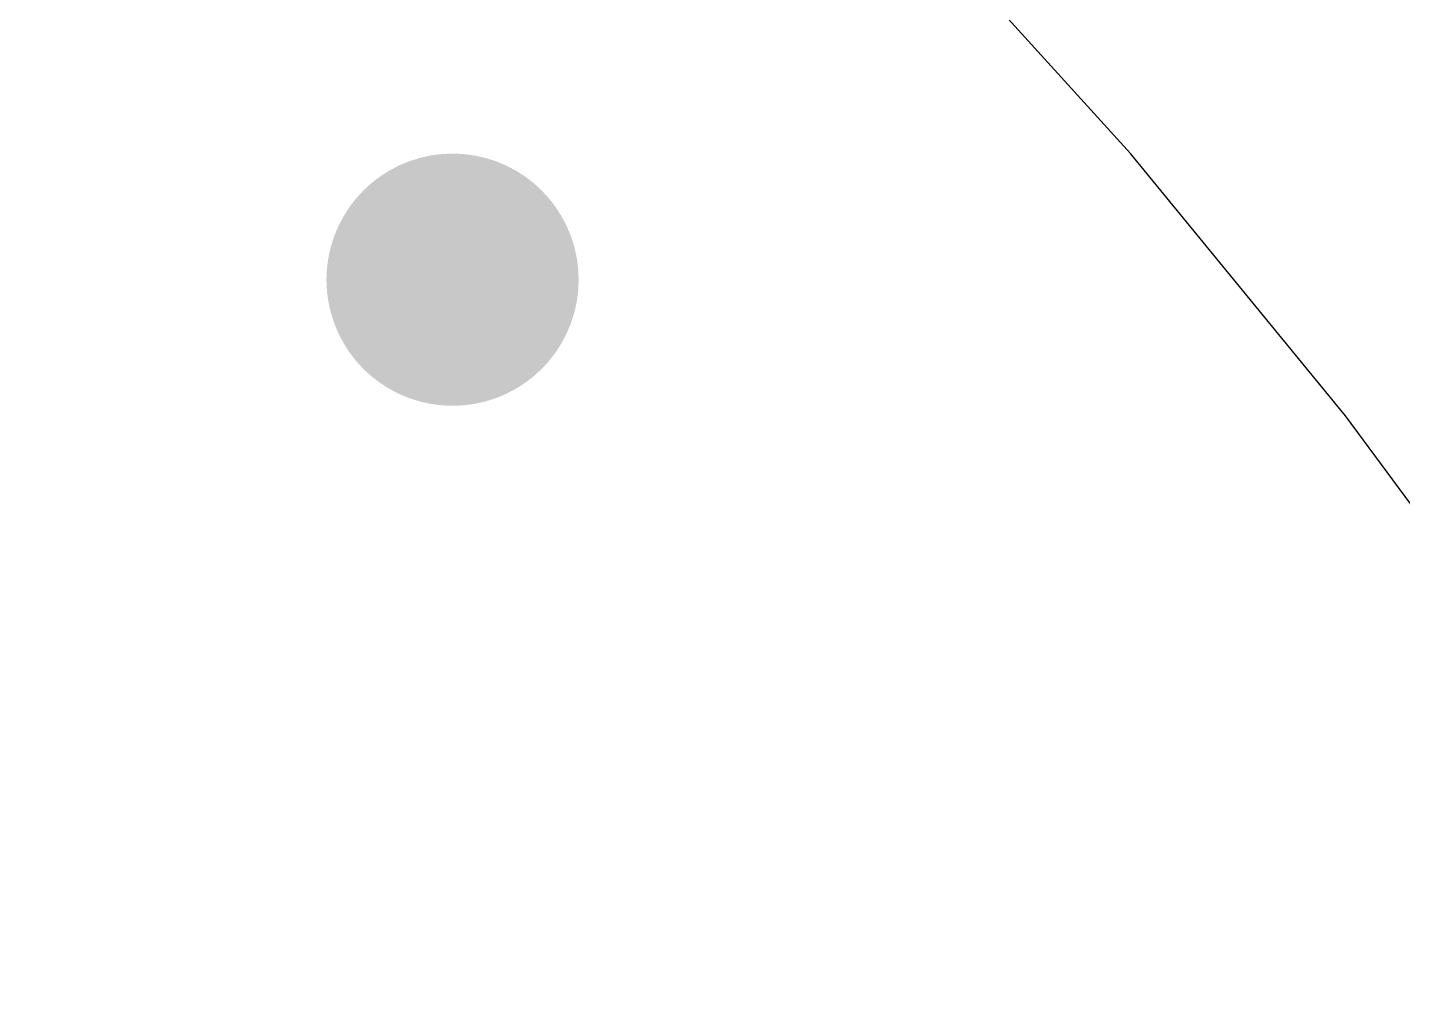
# Model space of a CAD drawing. Extents: x 0 to 3.48, y -0.08 to 2.34.
# Drawn here: x 2.3275 to 2.6175, y 1.7613 to 1.9631 of the extents above; entities that cross this region are included whole.
import ezdxf

# ---------------------------------------------------------------- set-up
doc = ezdxf.new("R2010")
doc.units = 0
doc.layers.add('GBS', color=7, linetype='Continuous')
doc.layers.add('GKO', color=7, linetype='Continuous')

msp = doc.modelspace()

# ---------------------------------------------------------------- linework, layer by layer
at = {"layer": 'GBS'}
msp.add_lwpolyline([(2.8924, 1.2338), (2.8784, 1.304), (2.8611, 1.3733), (2.8403, 1.4418), (2.8162, 1.5091), (2.7888, 1.5752), (2.7582, 1.6398), (2.7245, 1.7029), (2.6878, 1.7643), (2.648, 1.8237), (2.6054, 1.8812), (2.5601, 1.9365), (2.512, 1.9895), (2.4615, 2.04), (2.4085, 2.0881), (2.3532, 2.1334), (2.342, 2.1417), (0.5714, 2.1417)], dxfattribs=at)
msp.add_lwpolyline([(2.8924, 1.2338), (2.8784, 1.304), (2.8611, 1.3733), (2.8403, 1.4418), (2.8162, 1.5091), (2.7888, 1.5752), (2.7582, 1.6398), (2.7245, 1.7029), (2.6878, 1.7643), (2.648, 1.8237), (2.6054, 1.8812), (2.5601, 1.9365), (2.512, 1.9895), (2.4615, 2.04), (2.4085, 2.0881), (2.3532, 2.1334), (2.342, 2.1417), (0.5714, 2.1417)], dxfattribs=at)
for points in [[(2.40586, 1.93401), (2.408, 1.9349), (2.42834, 1.93401), (2.4262, 1.9349)], [(2.40801, 1.9349), (2.41022, 1.93559), (2.4262, 1.9349), (2.42399, 1.93559)], [(2.41022, 1.93559), (2.41248, 1.9361), (2.42398, 1.93559), (2.42172, 1.9361)], [(2.41022, 1.93559), (2.41022, 1.93559), (2.42399, 1.93559), (2.42398, 1.93559)], [(2.41248, 1.9361), (2.41478, 1.9364), (2.42172, 1.9361), (2.41942, 1.9364)], [(2.41478, 1.9364), (2.4171, 1.9365), (2.41942, 1.9364), (2.4171, 1.9365)], [(2.4, 1.93028), (2.40184, 1.93169), (2.4342, 1.93028), (2.43236, 1.93169)], [(2.40185, 1.93169), (2.4038, 1.93294), (2.43236, 1.93169), (2.4304, 1.93294)], [(2.4038, 1.93294), (2.40586, 1.93401), (2.4304, 1.93294), (2.42834, 1.93401)], [(2.39673, 1.927), (2.39829, 1.92871), (2.43748, 1.927), (2.43591, 1.92871)], [(2.39829, 1.92871), (2.4, 1.93028), (2.43591, 1.92871), (2.4342, 1.93028)], [(2.39531, 1.92516), (2.39672, 1.927), (2.43889, 1.92516), (2.43748, 1.927)], [(2.39299, 1.92114), (2.39407, 1.9232), (2.44121, 1.92114), (2.44014, 1.9232)], [(2.39407, 1.9232), (2.39531, 1.92516), (2.44014, 1.9232), (2.43889, 1.92516)], [(2.39211, 1.919), (2.39299, 1.92114), (2.4421, 1.919), (2.44121, 1.92114)], [(2.39141, 1.91679), (2.39211, 1.919), (2.4428, 1.91679), (2.4421, 1.919)], [(2.3906, 1.91222), (2.39091, 1.91452), (2.4436, 1.91222), (2.4433, 1.91452)], [(2.39091, 1.91452), (2.39141, 1.91678), (2.4433, 1.91452), (2.4428, 1.91678)], [(2.39141, 1.91678), (2.39141, 1.91679), (2.4428, 1.91678), (2.4428, 1.91679)], [(2.3905, 1.9099), (2.3906, 1.91222), (2.4437, 1.9099), (2.4436, 1.91222)], [(2.3906, 1.90758), (2.3905, 1.9099), (2.4436, 1.90758), (2.4437, 1.9099)], [(2.39091, 1.90528), (2.3906, 1.90758), (2.4433, 1.90528), (2.4436, 1.90758)], [(2.39141, 1.90302), (2.39091, 1.90528), (2.4428, 1.90302), (2.4433, 1.90528)], [(2.39141, 1.90301), (2.39141, 1.90302), (2.4428, 1.90301), (2.4428, 1.90302)], [(2.39211, 1.9008), (2.39141, 1.90301), (2.4421, 1.9008), (2.4428, 1.90301)], [(2.39299, 1.89866), (2.39211, 1.9008), (2.44121, 1.89866), (2.4421, 1.9008)], [(2.39407, 1.8966), (2.39299, 1.89866), (2.44014, 1.8966), (2.44121, 1.89866)], [(2.39531, 1.89464), (2.39407, 1.8966), (2.43889, 1.89464), (2.44014, 1.8966)], [(2.39672, 1.8928), (2.39531, 1.89464), (2.43748, 1.8928), (2.43889, 1.89464)], [(2.39829, 1.89109), (2.39673, 1.8928), (2.43591, 1.89109), (2.43748, 1.8928)], [(2.4, 1.88952), (2.39829, 1.89109), (2.4342, 1.88952), (2.43591, 1.89109)], [(2.40184, 1.88811), (2.4, 1.88952), (2.43236, 1.88811), (2.4342, 1.88952)], [(2.4038, 1.88686), (2.40185, 1.88811), (2.4304, 1.88686), (2.43236, 1.88811)], [(2.40586, 1.88579), (2.4038, 1.88686), (2.42834, 1.88579), (2.4304, 1.88686)], [(2.408, 1.8849), (2.40586, 1.88579), (2.4262, 1.8849), (2.42834, 1.88579)], [(2.41022, 1.88421), (2.40801, 1.8849), (2.42399, 1.88421), (2.4262, 1.8849)], [(2.41248, 1.8837), (2.41022, 1.88421), (2.42172, 1.8837), (2.42399, 1.88421)], [(2.41478, 1.8834), (2.41248, 1.8837), (2.41942, 1.8834), (2.42172, 1.8837)], [(2.4171, 1.8833), (2.41479, 1.8834), (2.4171, 1.8833), (2.41942, 1.8834)]]:
    msp.add_solid(points, dxfattribs=at)
at = {"layer": 'GKO'}
msp.add_lwpolyline([(2.8924, 1.2338), (2.8784, 1.304), (2.8611, 1.3733), (2.8403, 1.4418), (2.8162, 1.5091), (2.7888, 1.5752), (2.7582, 1.6398), (2.7245, 1.7029), (2.6878, 1.7643), (2.648, 1.8237), (2.6054, 1.8812), (2.5601, 1.9365), (2.512, 1.9895), (2.4615, 2.04), (2.4085, 2.0881), (2.3532, 2.1334), (2.342, 2.1417), (0.5714, 2.1417)], dxfattribs=at)
msp.add_lwpolyline([(2.8924, 1.2338), (2.8784, 1.304), (2.8611, 1.3733), (2.8403, 1.4418), (2.8162, 1.5091), (2.7888, 1.5752), (2.7582, 1.6398), (2.7245, 1.7029), (2.6878, 1.7643), (2.648, 1.8237), (2.6054, 1.8812), (2.5601, 1.9365), (2.512, 1.9895), (2.4615, 2.04), (2.4085, 2.0881), (2.3532, 2.1334), (2.342, 2.1417), (0.5714, 2.1417)], dxfattribs=at)

doc.saveas('drawing.dxf')
